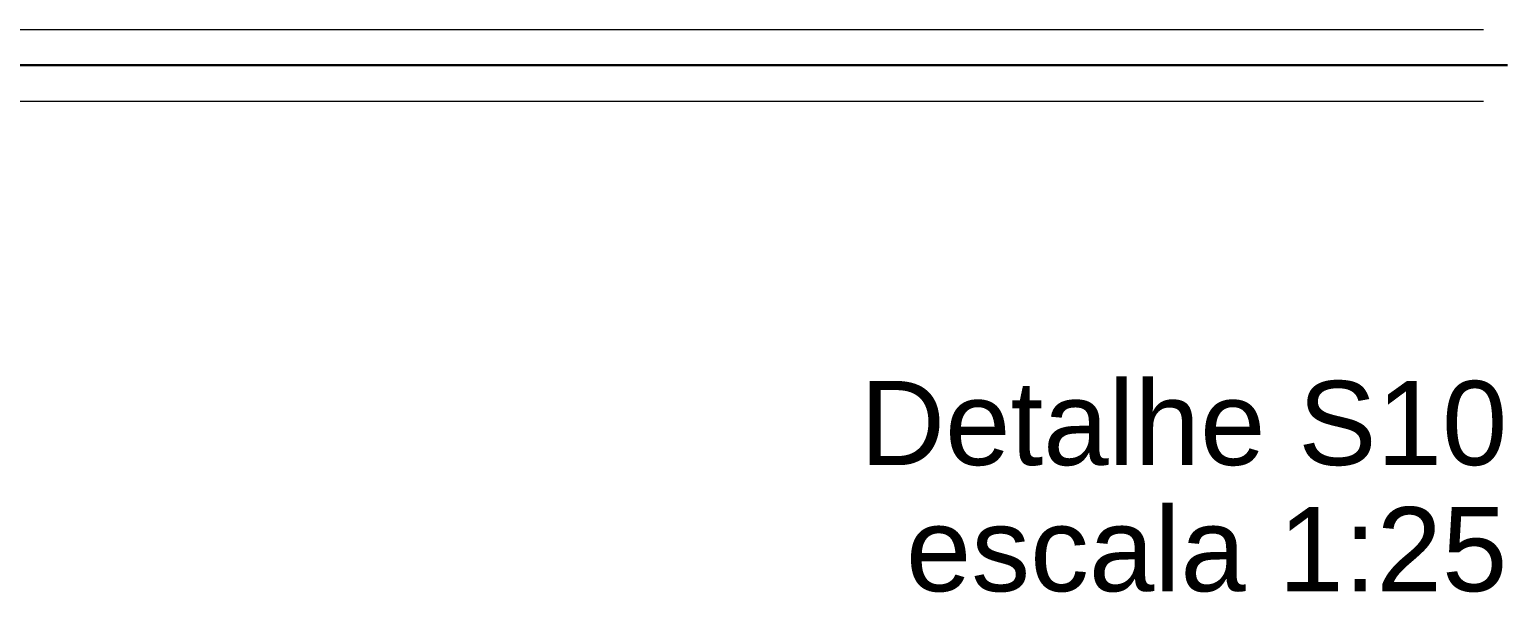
# Model space of a CAD drawing. Header units: inches. Extents: x -27 to 114, y -35 to 60.
# Drawn here: x 83.004 to 86.103, y -32.855 to -31.674 of the extents above; entities that cross this region are included whole.
import ezdxf

# ---------------------------------------------------------------- set-up
doc = ezdxf.new("R2010")
doc.units = ezdxf.units.IN
doc.header["$LTSCALE"] = 10
doc.header["$MEASUREMENT"] = 0
for name, color, linetype, lineweight in [('DI-Títulos', 7, 'Continuous', 30), ('TQ-Seção tubo', 160, 'Continuous', 20), ('TQ-Tubos', 6, 'Continuous', 30)]:
    doc.layers.add(name, color=color, linetype=linetype, lineweight=lineweight)
doc.styles.add('Arial', font='arial.ttf')

msp = doc.modelspace()

# ---------------------------------------------------------------- linework, layer by layer
at = {"layer": 'TQ-Seção tubo'}
for p, q in [((79.685, -31.6743), (86.0527, -31.6743)), ((79.685, -31.8243), (86.0527, -31.8243))]:
    msp.add_line(p, q, dxfattribs=at)
at = {"layer": 'TQ-Tubos'}
msp.add_line((79.278, -31.7493), (86.1027, -31.7493), dxfattribs=at)

# ---------------------------------------------------------------- texts
at = {"layer": 'DI-Títulos', "char_height": 0.1765, "attachment_point": 9, "line_spacing_factor": 0.798, "style": 'Arial'}
for s, insert, width in [('Detalhe S10', (86.1025, -32.5906), 1.349969), ('escala 1:25', (86.1025, -32.8553), 1.39652)]:
    msp.add_mtext(s, dxfattribs=dict(at, insert=insert, width=width))

doc.saveas('drawing.dxf')
